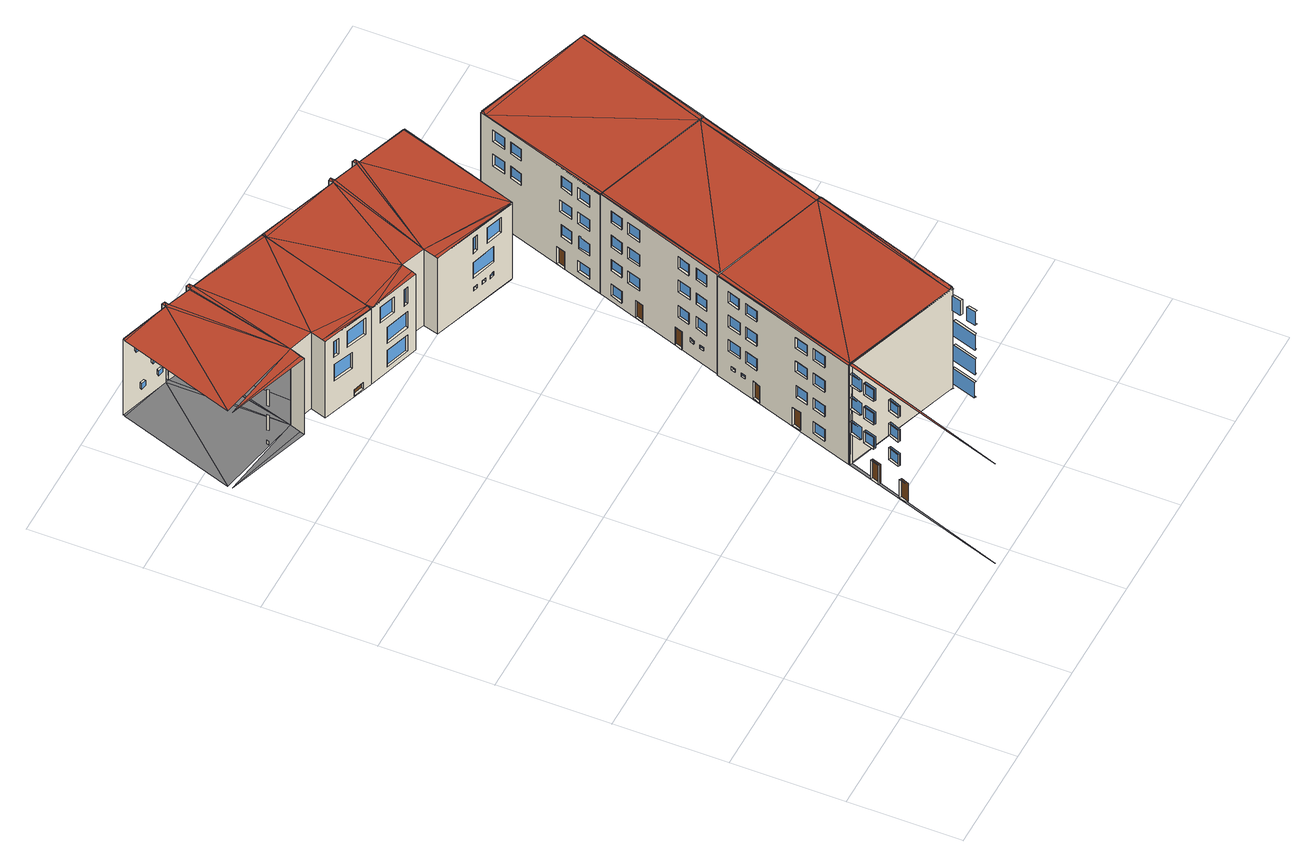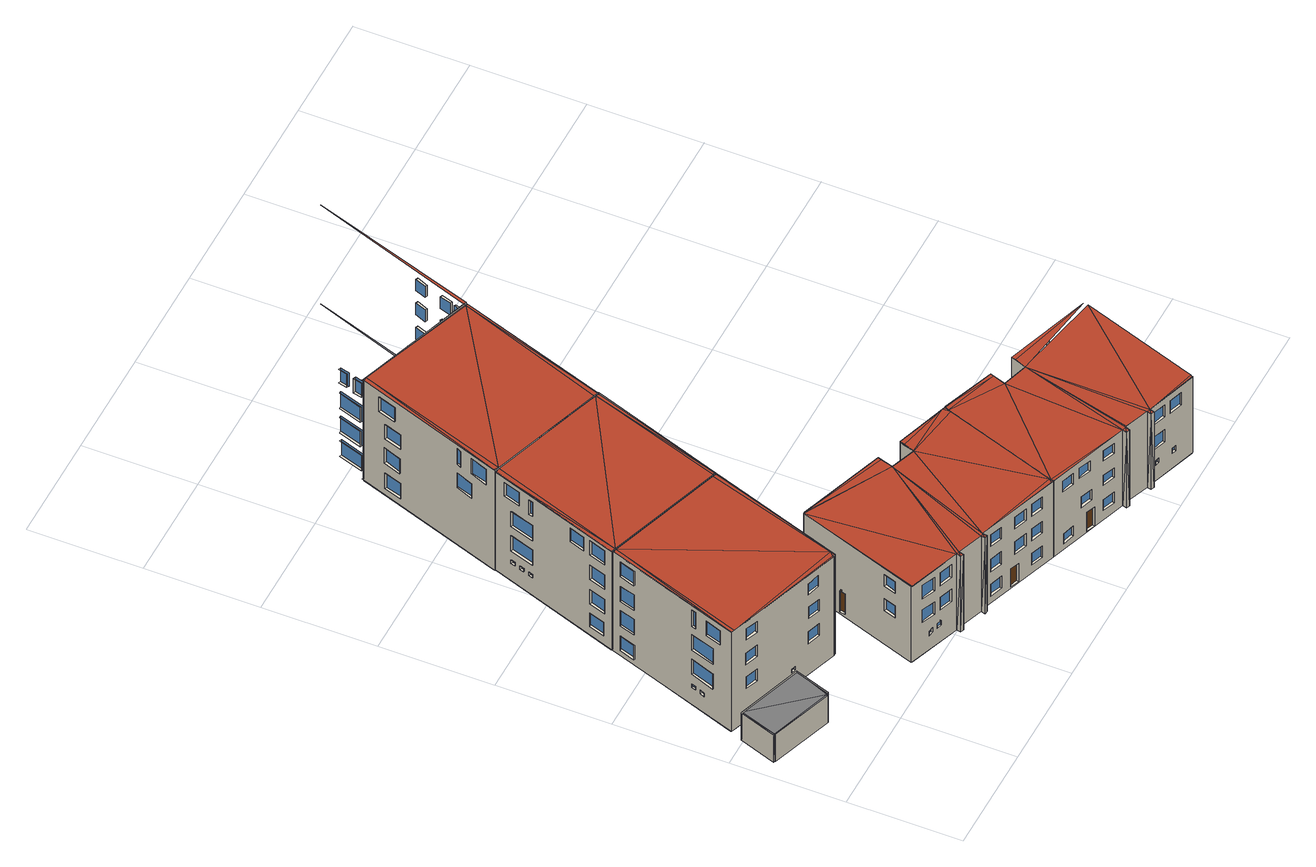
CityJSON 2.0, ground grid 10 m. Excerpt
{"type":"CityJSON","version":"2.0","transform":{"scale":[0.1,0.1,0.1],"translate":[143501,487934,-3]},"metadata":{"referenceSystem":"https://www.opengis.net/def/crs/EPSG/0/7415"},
"CityObjects":{
"building1":{"type":"Building","geometry":[{"type":"MultiSurface","lod":"2.2","boundaries":[[[0,1,2,3]],[[4,5,6,7]],[[8,9,10,11]],[[12,13,14]],[[15,16,17]],[[14,13,18]],[[17,16,19]],[[20,21,22]],[[23,24,25]],[[18,21,20]],[[24,23,19]],[[26,27,28,29]],[[30,31,32,33]],[[32,27,28,31]],[[33,32,27,26]],[[34,35,36,37]],[[38,39,40,41]],[[42,43,44,45]],[[46,47,48]],[[49,50,51]],[[37,36,52,53]],[[54,55,35,34]],[[41,40,56,57]],[[58,59,39,38]],[[45,44,60,61]],[[62,63,43,42]],[[52,55,35,36]],[[56,59,39,40]],[[60,63,43,44]],[[53,52,55,54]],[[57,56,59,58]],[[15,12,18,19]],[[61,60,63,62]],[[64,65,66,67]],[[68,69,70,71]],[[72,73,69,68]],[[71,70,74,75]],[[76,77,78,79]],[[80,81,82,83]],[[84,85,86,87]],[[22,88,20]],[[89,25,24]],[[74,73,69,70]],[[90,91,66,65]],[[75,74,73,72]],[[92,90,65,64]],[[67,66,91,93]],[[94,95,96,97]],[[79,78,98,99]],[[100,101,77,76]],[[83,82,102,103]],[[104,105,81,80]],[[87,86,106,107]],[[108,109,85,84]],[[110,111,96,95]],[[98,101,77,78]],[[112,110,95,94]],[[97,96,111,113]],[[102,105,81,82]],[[106,109,85,86]],[[19,18,114,115]],[[113,111,110,112]],[[99,98,101,100]],[[103,102,105,104]],[[107,106,109,108]],[[116,117,20,24],[118,119,120,121],[112,113,97,94],[122,123,124,125],[92,93,67,64],[126,127,128,129]],[[93,91,90,92]],[[130,131,132,133]],[[134,135,136,137]],[[138,139,140,141]],[[142,143,114,115]],[[133,132,144,145]],[[146,147,131,130]],[[148,149,135,134]],[[150,151,139,138]],[[137,136,152,153]],[[141,140,154,155]],[[125,156,157,124]],[[129,158,159,128]],[[144,147,131,132]],[[152,149,135,136]],[[154,151,139,140]],[[47,51,50]],[[160,161,162,163]],[[145,144,147,146]],[[153,152,149,148]],[[155,154,151,150]],[[164,165,166]],[[47,50,48]],[[167,168,169,170]],[[164,171,165]],[[48,50,172]],[[50,173,172]],[[172,174,164]],[[174,171,164]],[[163,162,175,176]],[[177,178,161,160]],[[179,180,157,156]],[[181,182,159,158]],[[18,20,183]],[[24,19,184]],[[161,162,175,178]],[[122,179,156,125]],[[124,157,180,123]],[[126,181,158,129]],[[128,159,182,127]],[[121,185,186,120]],[[176,175,178,177]],[[187,188,186,185]],[[118,187,185,121]],[[120,186,188,119]],[[189,143,190]],[[142,191,192]],[[114,18,193]],[[19,115,194]],[[119,188,187,118]],[[123,180,179,122]],[[127,182,181,126]],[[195,196,168,167]],[[170,169,197,198]],[[168,169,197,196]],[[18,183,199]],[[19,200,184]],[[192,201,115]],[[114,202,190]],[[203,204,205,206]],[[207,208,143,142],[203,206,209,210],[167,170,198,195],[160,163,176,177],[211,212,213,214]],[[20,24,215]],[[20,215,216]],[[216,217,20]],[[215,24,218]],[[24,184,218]],[[20,217,183]],[[216,215,218]],[[219,220,221,222]],[[223,224,225,226]],[[227,228,229,230]],[[231,232,233,234]],[[218,184,183]],[[18,199,235]],[[236,200,19]],[[216,218,217]],[[198,197,196,195]],[[217,218,183]],[[18,235,193]],[[236,19,194]],[[211,237,238,212]],[[239,240,220,219]],[[222,221,241,242]],[[226,225,243,244]],[[245,246,224,223]],[[230,229,247,248]],[[249,250,228,227]],[[234,233,251,252]],[[253,254,232,231]],[[241,240,220,221]],[[243,246,224,225]],[[247,250,228,229]],[[251,254,232,233]],[[210,255,204,203]],[[206,205,256,209]],[[192,191,201]],[[190,202,189]],[[204,205,256,255]],[[242,241,240,239]],[[214,257,237,211]],[[212,238,258,213]],[[244,243,246,245]],[[248,247,250,249]],[[252,251,254,253]],[[237,238,258,257]],[[184,183,235,236]],[[259,260,261,262]],[[263,264,265,266]],[[267,268,269,270]],[[213,258,257,214]],[[271,164,166]],[[272,165,171]],[[209,256,255,210]],[[262,261,273,274]],[[275,276,260,259]],[[266,265,277,278]],[[279,280,264,263]],[[281,282,268,267]],[[270,269,283,284]],[[285,286,287,288]],[[273,276,260,261]],[[277,280,264,265]],[[283,282,268,269]],[[289,48,172]],[[50,290,173]],[[164,289,172]],[[171,174,291]],[[288,287,292,293]],[[294,295,286,285]],[[274,273,276,275]],[[208,189,202]],[[207,201,191]],[[278,277,280,279]],[[284,283,282,281]],[[292,295,286,287]],[[296,207,297]],[[298,299,208]],[[235,236,300]],[[293,292,295,294]],[[235,300,301]],[[235,301,302]],[[300,236,303]],[[193,235,302]],[[236,194,303]],[[301,300,303]],[[303,194,193]],[[301,303,302]],[[302,303,193]],[[304,305,166,165],[306,307,308,309],[278,279,263,266],[310,311,312,313],[242,239,219,222],[314,315,316,317],[274,275,259,262],[252,253,231,234],[318,319,320,321],[248,249,227,230],[322,323,324,325],[244,245,223,226],[326,327,328,329],[284,281,267,270],[330,331,332,333],[334,335,336,337],[293,294,285,288],[338,339,340,341]],[[342,343,344,345]],[[346,347,348,349]],[[350,351,352,353]],[[354,355,356,357]],[[358,202,114]],[[201,359,115]],[[358,114,193]],[[115,359,194]],[[173,172,360,361]],[[362,363,364,365]],[[366,367,348,347]],[[368,369,343,342]],[[345,344,370,371]],[[372,373,352,351]],[[374,375,376,377]],[[378,379,356,355]],[[380,366,347,346]],[[349,348,367,381]],[[343,344,370,369]],[[382,372,351,350]],[[353,352,373,383]],[[357,356,379,384]],[[385,378,355,354]],[[298,386,299]],[[297,387,296]],[[388,389,208,207],[342,345,371,368],[390,391,392,393],[362,365,394,395],[374,377,396,397]],[[381,367,366,380]],[[383,373,372,382]],[[384,379,378,385]],[[371,370,369,368]],[[340,398,399,341]],[[400,164,271]],[[272,171,401]],[[328,402,403,329]],[[324,404,405,325]],[[308,406,407,309]],[[365,364,408,394]],[[395,409,363,362]],[[339,410,398,340]],[[341,399,411,338]],[[397,412,375,374]],[[377,376,413,396]],[[363,364,408,409]],[[375,376,413,412]],[[411,410,398,399]],[[338,411,410,339]],[[327,414,402,328]],[[329,403,415,326]],[[325,405,416,322]],[[323,417,404,324]],[[309,407,418,306]],[[307,419,406,308]],[[415,414,402,403]],[[416,417,404,405]],[[418,419,406,407]],[[420,389,299]],[[421,297,388]],[[422,423,424,425]],[[390,426,427,391]],[[326,415,414,327]],[[322,416,417,323]],[[306,418,419,307]],[[336,428,429,337]],[[430,431,432,433]],[[386,420,299]],[[297,421,387]],[[391,427,434,392]],[[393,435,426,390]],[[436,437,424,423]],[[426,427,434,435]],[[335,438,428,336]],[[337,429,439,334]],[[440,441,442,443]],[[425,424,437,444]],[[445,436,423,422]],[[207,208,446,447]],[[439,438,428,429]],[[394,408,409,395]],[[392,434,435,393]],[[396,413,412,397]],[[334,439,438,335]],[[316,448,449,317]],[[320,450,451,321]],[[312,452,453,313]],[[194,193,446,447],[454,455,456,457],[382,383,353,350],[385,384,357,354],[380,381,349,346],[458,459,443,440],[460,461,462,463],[464,465,433,430],[445,444,425,422]],[[466,467,432,431]],[[444,437,436,445]],[[464,466,431,430]],[[433,432,467,465]],[[468,469,442,441]],[[332,470,471,333]],[[443,442,469,459]],[[458,468,441,440]],[[317,449,472,314]],[[315,473,448,316]],[[319,474,450,320]],[[321,451,475,318]],[[313,453,476,310]],[[311,477,452,312]],[[331,478,470,332]],[[333,471,479,330]],[[472,473,448,449]],[[475,474,450,451]],[[480,386,298]],[[387,481,296]],[[476,477,452,453]],[[479,478,470,471]],[[330,479,478,331]],[[465,467,466,464]],[[314,472,473,315]],[[318,475,474,319]],[[310,476,477,311]],[[459,469,468,458]],[[482,358,193]],[[194,359,483]],[[388,389,386,387]],[[484,485,486,487]],[[488,484,487,489]],[[490,486,485,491]],[[463,492,493,462]],[[457,494,495,456]],[[400,271,305]],[[304,272,401]],[[489,487,486,490]],[[496,497,498]],[[304,499,500]],[[501,502,503,504]],[[505,506,507,508]],[[509,510,511,512]],[[513,503,502,514]],[[515,501,504,516]],[[517,507,506,518]],[[519,505,508,520]],[[521,511,510,522]],[[523,509,512,524]],[[525,526,493,492]],[[527,528,495,494]],[[460,525,492,463]],[[462,493,526,461]],[[454,527,494,457]],[[456,495,528,455]],[[400,529,164]],[[530,401,171]],[[531,532,533,534]],[[533,532,535,536]],[[164,529,289]],[[530,171,291]],[[537,538,539,540]],[[541,542,543,544]],[[545,546,547,548]],[[534,533,536,549]],[[550,535,532,531]],[[461,526,525,460]],[[551,552,553,554]],[[516,504,503,513]],[[520,508,507,517]],[[455,528,527,454]],[[524,512,511,521]],[[549,536,535,550]],[[554,553,555,556]],[[557,558,552,551]],[[540,539,559,560]],[[561,562,538,537]],[[544,543,563,564]],[[565,566,542,541]],[[548,547,567,568]],[[569,570,546,545]],[[360,571,289]],[[572,573,290]],[[387,386,574,575]],[[555,558,552,553]],[[289,576,360]],[[291,361,577]],[[559,562,538,539]],[[563,566,542,543]],[[567,570,546,547]],[[556,555,558,557]],[[560,559,562,561]],[[564,563,566,565]],[[568,567,570,569]],[[578,579,580,581]],[[581,580,582,583]],[[584,585,579,578]],[[586,587,574,575]],[[582,585,579,580]],[[583,582,585,584]],[[446,358,482]],[[359,447,483]],[[588,589,590,591]],[[446,592,480]],[[593,447,481]],[[594,595,596,597]],[[598,599,600,601]],[[602,603,604,605]],[[591,590,606,607]],[[608,609,589,588]],[[597,596,610,611]],[[612,613,595,594]],[[601,600,614,615]],[[616,617,599,598]],[[606,609,589,590]],[[610,613,595,596]],[[614,617,599,600]],[[618,619,620,621]],[[622,623,624,625]],[[626,627,628,629]],[[630,631,619,618]],[[621,620,632,633]],[[634,635,636,637]],[[604,603,638,639]],[[607,606,609,608]],[[611,610,613,612]],[[615,614,617,616]],[[499,640,500]],[[496,498,641]],[[632,631,619,620]],[[605,604,639,642]],[[643,638,603,602]],[[633,632,631,630]],[[644,645,646,647]],[[648,649,650,651]],[[652,653,654,655]],[[624,623,656,657]],[[628,627,658,659]],[[636,635,660,661]],[[625,624,657,662]],[[663,656,623,622]],[[629,628,659,664]],[[665,658,627,626]],[[637,636,661,666]],[[667,660,635,634]],[[642,639,638,643]],[[668,669,646,645]],[[670,671,650,649]],[[672,673,654,653]],[[647,646,669,674]],[[675,668,645,644]],[[651,650,671,676]],[[677,670,649,648]],[[655,654,673,678]],[[679,672,653,652]],[[480,680,386]],[[681,481,387]],[[662,657,656,663]],[[664,659,658,665]],[[666,661,660,667]],[[680,574,386]],[[575,681,387]],[[682,683,587]],[[684,685,586]],[[686,687,497,688],[689,690,691,692],[611,612,594,597],[564,565,541,544],[693,694,695,696],[697,698,699,700],[615,616,598,601],[701,702,703,704],[705,706,707,708],[607,608,588,591],[568,569,545,548],[709,710,711,712],[713,714,715,716],[560,561,537,540],[583,584,578,581],[556,557,551,554],[633,630,618,621],[717,718,719,720]],[[674,669,668,675]],[[676,671,670,677]],[[678,673,672,679]],[[574,683,682]],[[684,575,685]],[[576,289,721]],[[722,291,577]],[[592,680,480]],[[681,593,481]],[[723,724,725,726]],[[727,728,729,730]],[[731,732,733,734]],[[735,736,737,738]],[[739,740,741,742]],[[743,744,587,586],[735,738,745,746],[747,748,749,750],[739,742,751,752],[753,754,755,756],[757,758,759,760],[731,734,761,762]],[[688,305,763,764]],[[304,497,765,766]],[[762,767,732,731]],[[734,733,768,761]],[[769,770,725,724]],[[771,772,729,728]],[[742,741,773,751]],[[752,774,740,739]],[[719,775,776,720]],[[732,733,768,767]],[[777,769,724,723]],[[726,725,770,778]],[[730,729,772,779]],[[780,771,728,727]],[[740,741,773,774]],[[781,782,783,784]],[[751,773,774,752]],[[761,768,767,762]],[[715,785,786,716]],[[691,787,788,692]],[[703,789,790,704]],[[718,791,775,719]],[[720,776,792,717]],[[496,641,793]],[[640,499,794]],[[447,446,680,681],[679,678,655,652],[677,676,651,648],[777,778,726,723],[780,779,730,727],[795,796,797,798],[799,800,801,802],[675,674,647,644],[803,804,805,806],[807,808,784,781]],[[792,791,775,776]],[[809,810,783,782]],[[717,792,791,718]],[[807,809,782,781]],[[784,783,810,808]],[[778,770,769,777]],[[779,772,771,780]],[[716,786,811,713]],[[714,812,785,715]],[[692,788,813,689]],[[690,814,787,691]],[[704,790,815,701]],[[702,816,789,703]],[[361,360,763,764],[637,634,667,666],[817,818,819,820],[629,626,665,664],[605,602,643,642],[821,822,823,824],[625,622,663,662],[825,826,827,828]],[[753,829,830,754]],[[811,812,785,786]],[[813,814,787,788]],[[815,816,789,790]],[[738,737,831,745]],[[746,832,736,735]],[[756,833,829,753]],[[754,830,834,755]],[[736,737,831,832]],[[829,830,834,833]],[[808,810,809,807]],[[713,811,812,714]],[[689,813,814,690]],[[701,815,816,702]],[[755,834,833,756]],[[747,835,836,748]],[[574,744,683]],[[743,575,684]],[[707,837,838,708]],[[699,839,840,700]],[[711,841,842,712]],[[695,843,844,696]],[[757,845,846,758]],[[847,574,680]],[[575,848,681]],[[758,846,849,759]],[[760,850,845,757]],[[845,846,849,850]],[[708,838,851,705]],[[706,852,837,707]],[[700,840,853,697]],[[698,854,839,699]],[[712,842,855,709]],[[710,856,841,711]],[[696,844,857,693]],[[694,858,843,695]],[[750,859,835,747]],[[748,836,860,749]],[[851,852,837,838]],[[759,849,850,760]],[[806,861,862,805]],[[853,854,839,840]],[[855,856,841,842]],[[289,529,721]],[[530,291,722]],[[857,858,843,844]],[[745,831,832,746]],[[798,863,864,797]],[[802,865,866,801]],[[835,836,860,859]],[[705,851,852,706]],[[697,853,854,698]],[[709,855,856,710]],[[693,857,858,694]],[[867,868,862,861]],[[869,870,864,863]],[[871,872,866,865]],[[822,873,874,821]],[[826,875,876,825]],[[574,877,744]],[[743,878,575]],[[805,862,868,804]],[[803,867,861,806]],[[795,869,863,798]],[[797,864,870,796]],[[799,871,865,802]],[[801,866,872,800]],[[876,875,879,880]],[[575,881,848]],[[847,882,574]],[[825,876,880,828]],[[827,879,875,826]],[[749,860,859,750]],[[828,880,879,827]],[[874,873,883,884]],[[641,687,793]],[[640,794,686]],[[885,886,887]],[[888,889,687]],[[821,874,884,824]],[[823,883,873,822]],[[804,868,867,803]],[[796,870,869,795]],[[800,872,871,799]],[[574,882,877]],[[878,881,575]],[[818,890,891,817]],[[824,884,883,823]],[[892,683,744]],[[893,496,793]],[[794,499,894]],[[895,896,897,898]],[[899,900,901,902]],[[903,904,905,906]],[[907,908,909,910]],[[891,890,911,912]],[[680,681,913]],[[817,891,912,820]],[[819,911,890,818]],[[680,913,914]],[[898,897,915,916]],[[917,918,896,895]],[[902,901,919,920]],[[921,922,900,899]],[[923,924,904,903]],[[906,905,925,926]],[[927,928,908,907]],[[910,909,929,930]],[[931,680,914]],[[932,913,681]],[[931,847,680]],[[848,932,681]],[[915,918,896,897]],[[914,913,931]],[[919,922,900,901]],[[925,924,904,905]],[[929,928,908,909]],[[932,848,847]],[[893,933,496]],[[934,894,499]],[[913,932,931]],[[931,932,847]],[[916,915,918,917]],[[920,919,922,921]],[[926,925,924,923]],[[930,929,928,927]],[[820,912,911,819]],[[935,936,937,938]],[[939,940,941,942]],[[943,944,945,946]],[[721,529,763]],[[530,722,764]],[[765,933,947]],[[948,934,766]],[[848,847,882,881]],[[938,937,949,950]],[[951,952,936,935]],[[942,941,953,954]],[[955,956,940,939]],[[957,958,944,943]],[[946,945,959,960]],[[949,952,936,937]],[[953,956,940,941]],[[961,962,963,964]],[[959,958,944,945]],[[888,965,889]],[[887,886,966]],[[964,963,967,968]],[[969,970,962,961]],[[950,949,952,951]],[[954,953,956,955]],[[960,959,958,957]],[[967,970,962,963]],[[971,972,973,974]],[[968,967,970,969]],[[975,976,977,978]],[[977,976,979,980]],[[973,972,981,982]],[[983,984,985,986]],[[987,988,989,990]],[[991,992,993,994]],[[978,977,980,995]],[[996,979,976,975]],[[997,981,972,971]],[[974,973,982,998]],[[985,984,999,1000]],[[1001,999,984,983]],[[986,985,1000,1002]],[[882,881,1003]],[[995,980,979,996]],[[882,1003,1004]],[[1002,1000,999,1001]],[[1005,1003,881]],[[1006,882,1004]],[[1006,877,882]],[[878,1005,881]],[[1004,1003,1006]],[[1005,878,877]],[[998,982,981,997]],[[1003,1005,1006]],[[1006,1005,877]],[[1007,1008,1009,1010]],[[1009,1008,1011,1012]],[[989,988,1013,1014]],[[993,992,1015,1016]],[[1017,1018,687,686],[954,955,939,942],[1019,1020,1021,1022],[916,917,895,898],[1023,1024,1025,1026],[930,927,907,910],[960,957,943,946],[950,951,935,938],[926,923,903,906],[1027,1028,1029,1030],[920,921,899,902],[1031,1032,1033,1034],[968,969,961,964]],[[1010,1009,1012,1035]],[[1036,1011,1008,1007]],[[1037,1013,988,987]],[[990,989,1014,1038]],[[994,993,1016,1039]],[[1040,1015,992,991]],[[1041,1042,1043,1044]],[[1045,1046,1047,1048]],[[1049,744,877]],[[743,1050,878]],[[1035,1012,1011,1036]],[[743,744,1051,1052],[1053,1054,1055,1056],[1057,1058,1059,1060],[978,975,996,995]],[[1061,1062,1063,1064]],[[1065,1066,1067,1068]],[[1063,1062,1069,1070]],[[1067,1066,1071,1072]],[[1073,1074,1043,1042]],[[1075,1076,1047,1046]],[[1064,1063,1070,1077]],[[1078,1069,1062,1061]],[[1079,1073,1042,1041]],[[1044,1043,1074,1080]],[[1068,1067,1072,1081]],[[1082,1071,1066,1065]],[[1083,1075,1046,1045]],[[1048,1047,1076,1084]],[[893,947,933]],[[894,934,948]],[[1077,1070,1069,1078]],[[1038,1014,1013,1037]],[[1039,1016,1015,1040]],[[1081,1072,1071,1082]],[[1085,1086,1087,1088]],[[885,687,1089,1090]],[[686,687,1089,1091]],[[1092,1093,1087,1086]],[[1080,1074,1073,1079]],[[1084,1076,1075,1083]],[[1094,1092,1086,1085]],[[1088,1087,1093,1095]],[[1025,1096,1097,1026]],[[1033,1098,1099,1034]],[[1095,1093,1092,1094]],[[1051,744,1049]],[[1052,1050,743]],[[1100,1101,1102,1103]],[[1104,1105,1106,1107]],[[1026,1097,1108,1023]],[[1024,1109,1096,1025]],[[1034,1099,1110,1031]],[[1032,1111,1098,1033]],[[1108,1109,1096,1097]],[[1110,1111,1098,1099]],[[878,877,1051,1052],[1094,1095,1088,1085],[1112,1113,1114,1115],[1116,1117,1103,1100],[1118,1119,1107,1104],[1083,1084,1048,1045],[1079,1080,1044,1041]],[[1115,1120,1121,1114]],[[886,894,966]],[[889,965,893]],[[1122,1123,1121,1120]],[[1114,1121,1123,1113]],[[1112,1122,1120,1115]],[[1023,1108,1109,1024]],[[1031,1110,1111,1032]],[[1058,1124,1125,1057]],[[1054,1126,1127,1053]],[[1128,1129,1102,1101]],[[1130,1131,1106,1105]],[[1113,1123,1122,1112]],[[766,765,1089,1090],[974,971,997,998],[1132,1133,1134,1135],[1136,1137,1138,1139],[1140,1141,1142,1143],[1144,1145,1146,1147],[1148,1149,1150,1151],[990,987,1037,1038],[994,991,1040,1039],[1010,1007,1036,1035],[1064,1061,1078,1077],[986,983,1001,1002],[1068,1065,1082,1081]],[[1116,1128,1101,1100]],[[1103,1102,1129,1117]],[[1118,1130,1105,1104]],[[1107,1106,1131,1119]],[[1125,1124,1152,1153]],[[1127,1126,1154,1155]],[[1057,1125,1153,1060]],[[1059,1152,1124,1058]],[[1029,1156,1157,1030]],[[1055,1154,1126,1054]],[[1053,1127,1155,1056]],[[1021,1158,1159,1022]],[[1117,1129,1128,1116]],[[1119,1131,1130,1118]],[[1060,1153,1152,1059]],[[1028,1160,1156,1029]],[[1030,1157,1161,1027]],[[1056,1155,1154,1055]],[[1022,1159,1162,1019]],[[1020,1163,1158,1021]],[[1161,1160,1156,1157]],[[1162,1163,1158,1159]],[[1149,1164,1165,1148]],[[1027,1161,1160,1028]],[[1019,1162,1163,1020]],[[1166,894,948]],[[1167,947,893]],[[1165,1164,1168,1169]],[[1150,1168,1164,1149]],[[1148,1165,1169,1151]],[[1018,1170,965]],[[1017,966,1171]],[[1018,1017,1170]],[[1017,1171,1170]],[[1170,1171,1172]],[[1171,1173,1172]],[[1151,1169,1168,1150]],[[1145,1174,1175,1144]],[[1137,1176,1177,1136]],[[1133,1178,1179,1132]],[[1141,1180,1181,1140]],[[1175,1174,1182,1183]],[[1177,1176,1184,1185]],[[1179,1178,1186,1187]],[[1181,1180,1188,1189]],[[1146,1182,1174,1145]],[[1144,1175,1183,1147]],[[1138,1184,1176,1137]],[[1136,1177,1185,1139]],[[1134,1186,1178,1133]],[[1132,1179,1187,1135]],[[1142,1188,1180,1141]],[[1140,1181,1189,1143]],[[1147,1183,1182,1146]],[[1139,1185,1184,1138]],[[1135,1187,1186,1134]],[[1143,1189,1188,1142]],[[1190,1191,1192,1193]],[[1194,1195,1196,1197]],[[1198,1199,1200,1201]],[[1089,1167,893]],[[1166,1090,894]],[[1202,1203,1192,1191]],[[1204,1205,1196,1195]],[[1206,1207,1200,1199]],[[893,1208,1089]],[[894,1090,1209]],[[1193,1192,1203,1210]],[[1211,1202,1191,1190]],[[1212,1204,1195,1194]],[[1197,1196,1205,1213]],[[1201,1200,1207,1214]],[[1215,1206,1199,1198]],[[1216,1217,1218,1219]],[[1220,1221,1222,1223]],[[1224,1225,1226,1227]],[[1228,1229,1230,1231]],[[1210,1203,1202,1211]],[[1213,1205,1204,1212]],[[1214,1207,1206,1215]],[[1218,1217,1232,1233]],[[1222,1221,1234,1235]],[[1226,1225,1236,1237]],[[1230,1229,1238,1239]],[[1240,1232,1217,1216]],[[1219,1218,1233,1241]],[[1223,1222,1235,1242]],[[1243,1234,1221,1220]],[[1227,1226,1237,1244]],[[1245,1236,1225,1224]],[[1246,1238,1229,1228]],[[1231,1230,1239,1247]],[[1170,1248,965]],[[1171,966,1249]],[[1172,1248,1170]],[[1173,1171,1249]],[[1241,1233,1232,1240]],[[1242,1235,1234,1243]],[[1244,1237,1236,1245]],[[1247,1239,1238,1246]],[[893,965,1248]],[[966,894,1249]],[[1250,1251,1252,1253]],[[1254,1255,1252,1251]],[[1256,1254,1251,1250]],[[1253,1252,1255,1257]],[[1257,1255,1254,1256]],[[1208,893,1258]],[[1259,894,1209]],[[1173,1172,1260,1261],[1262,1263,1264,1265],[1266,1267,1268,1269],[1212,1213,1197,1194],[1215,1214,1201,1198],[1211,1210,1193,1190],[1270,1271,1272,1273],[1256,1257,1253,1250]],[[1091,1089,1260,1261],[1219,1216,1240,1241],[1274,1275,1276,1277],[1227,1224,1245,1244],[1223,1220,1243,1242],[1231,1228,1246,1247],[1278,1279,1280,1281],[1282,1283,1284,1285],[1286,1287,1288,1289],[1290,1291,1292,1293],[1294,1295,1296,1297]],[[1298,1299,1300,1301]],[[1300,1302,1299]],[[1301,1298,1303]],[[1249,894,1259]],[[1248,1258,893]],[[1291,1304,1305,1290]],[[1295,1306,1307,1294]],[[1279,1308,1309,1278]],[[1305,1304,1310,1311]],[[1283,1312,1313,1282]],[[1307,1306,1314,1315]],[[1290,1305,1311,1293]],[[1292,1310,1304,1291]],[[1294,1307,1315,1297]],[[1296,1314,1306,1295]],[[1269,1316,1317,1268]],[[1265,1318,1319,1264]],[[1273,1320,1321,1272]],[[1293,1311,1310,1292]],[[1300,1301,1302]],[[1297,1315,1314,1296]],[[1301,1303,1302]],[[1302,1303,1322]],[[1302,1322,1323]],[[1287,1324,1325,1286]],[[1299,1302,1326]],[[1303,1298,1327]],[[1309,1308,1328,1329]],[[1325,1324,1330,1331]],[[1313,1312,1332,1333]],[[1334,1335,1317,1316]],[[1336,1337,1319,1318]],[[1338,1339,1321,1320]],[[1278,1309,1329,1281]],[[1280,1328,1308,1279]],[[1286,1325,1331,1289]],[[1288,1330,1324,1287]],[[1282,1313,1333,1285]],[[1284,1332,1312,1283]],[[1266,1334,1316,1269]],[[1268,1317,1335,1267]],[[1262,1336,1318,1265]],[[1264,1319,1337,1263]],[[1270,1338,1320,1273]],[[1272,1321,1339,1271]],[[1298,1299,1340,1341]],[[1289,1331,1330,1288]],[[1275,1342,1343,1274]],[[1267,1335,1334,1266]],[[1263,1337,1336,1262]],[[1271,1339,1338,1270]],[[1343,1342,1344,1345]],[[1281,1329,1328,1280]],[[1274,1343,1345,1277]],[[1276,1344,1342,1275]],[[1285,1333,1332,1284]],[[1277,1345,1344,1276]],[[1323,1346,1302]],[[1347,1322,1303]],[[1261,1249,1259]],[[1258,1248,1260]],[[1322,1323,1348,1349]],[[1302,1346,1326]],[[1347,1303,1327]],[[1348,1346,1323]],[[1322,1347,1349]],[[1326,1346,1340]],[[1347,1327,1341]],[[1341,1340,1350,1351]],[[1346,1350,1340]],[[1347,1341,1351]],[[1349,1347,1346]],[[1348,1349,1346]],[[1346,1347,1350]],[[1347,1351,1350]]],"semantics":{"surfaces":[{"type":"WallSurface","on_footprint_edge":true},{"type":"GroundSurface"},{"type":"RoofSurface"},{"type":"Door"},{"type":"Window"}],"values":[0,0,0,1,2,1,2,1,2,1,2,0,0,3,0,0,0,0,1,2,0,0,0,0,0,0,4,4,4,0,0,0,0,0,0,0,0,0,0,0,1,2,3,4,0,0,0,0,0,0,0,0,0,0,4,4,0,0,4,4,0,0,0,0,0,0,0,0,0,0,0,0,0,0,0,0,0,0,0,4,4,4,0,0,0,0,0,0,0,0,0,0,0,0,0,0,0,4,4,1,2,4,0,0,0,0,0,0,4,0,0,1,2,1,2,0,0,0,0,0,4,1,2,2,1,0,0,0,0,1,2,2,1,0,0,0,0,0,0,1,2,0,0,0,1,2,0,0,0,0,0,0,0,0,0,4,4,4,4,0,0,2,1,4,0,0,0,0,0,0,3,0,0,0,0,0,1,2,0,0,0,0,0,0,0,0,4,4,4,1,2,1,2,0,0,0,1,2,0,0,3,2,1,0,0,0,1,2,1,2,0,0,0,0,0,0,0,0,0,1,2,1,2,0,0,4,0,0,4,0,4,0,0,4,0,0,0,0,1,2,0,0,0,0,0,0,1,2,0,0,0,0,0,0,0,0,0,4,4,3,0,0,0,0,0,0,0,4,4,4,1,2,0,0,0,0,0,0,0,1,2,0,0,3,4,0,0,0,0,0,0,4,0,0,0,0,0,0,0,0,4,0,0,0,4,0,0,0,0,0,0,0,0,0,0,0,4,4,1,2,4,4,0,0,0,0,0,0,1,2,0,4,0,0,0,0,1,2,0,1,2,4,4,4,0,0,0,0,0,0,4,4,0,0,0,0,1,2,0,4,1,2,0,0,0,0,0,0,0,0,0,0,0,0,0,0,0,0,0,0,0,0,1,2,0,4,1,2,4,4,4,0,0,0,0,0,0,0,0,4,0,1,2,0,1,2,0,0,0,0,0,0,0,0,0,4,4,4,0,0,0,0,0,0,4,0,0,0,2,1,3,0,0,0,0,0,0,4,4,4,0,0,0,0,0,0,0,4,4,4,0,0,0,0,0,0,1,2,0,0,0,1,2,1,2,0,0,0,0,1,2,1,2,1,2,0,0,0,0,0,0,0,0,0,0,4,4,0,0,0,4,0,0,0,0,4,0,0,0,0,0,0,0,0,1,2,0,3,3,0,0,0,0,0,0,0,0,0,0,0,0,0,4,4,4,0,0,0,0,4,4,0,0,0,0,0,0,1,2,0,0,0,0,0,1,2,0,0,4,0,0,0,0,0,0,0,0,0,0,4,0,0,4,4,1,2,4,0,0,0,4,0,0,0,0,4,4,4,0,0,1,2,0,0,0,0,0,0,4,2,1,0,0,0,0,4,1,2,2,1,0,0,0,0,0,1,2,0,0,1,1,2,0,0,0,0,4,0,0,0,0,0,0,0,0,0,0,0,0,1,2,1,2,4,0,4,4,4,0,1,2,0,0,0,0,0,0,0,0,0,0,1,2,1,2,0,0,0,0,0,0,0,4,4,0,4,1,2,0,0,0,0,0,3,0,0,0,3,4,0,0,0,0,0,0,0,4,0,0,0,0,0,0,2,1,1,2,0,0,0,0,0,0,4,4,4,0,0,0,0,0,0,0,0,0,1,2,0,0,0,0,4,4,4,4,0,0,0,0,0,0,0,0,1,2,0,0,0,0,0,0,0,4,0,0,0,0,0,0,0,1,2,0,0,0,0,0,0,4,4,0,0,2,1,4,0,0,0,0,0,0,4,4,0,0,0,0,0,0,4,4,0,0,0,0,0,0,0,0,0,0,0,0,0,0,4,4,0,0,0,2,1,4,0,0,1,2,0,0,0,0,0,0,0,0,0,4,4,4,4,0,0,0,0,0,0,0,0,0,0,0,0,0,0,0,1,2,4,4,4,1,2,0,0,0,0,0,0,0,0,0,0,0,0,0,4,4,4,4,0,0,0,0,0,0,0,0,1,2,1,2,0,0,0,0,1,2,0,4,0,0,0,1,2,0,0,0,1,1,2,1,0,0,0,4,0,4,0,0,0,0,0,0,0,0,0,0,0,0,0,0,1,1,4,4,4,4,4,4,0,0,0,0,0,0,0,0,0,0,0,0,0,0,0,0,0,0,4,0,0,0,0,0,1,1,2,1,0,1,1,1,1,1,1,0,1,1,0,0,0,0]}}]}
},
"vertices":[
[46,561,22],[47,563,22],[47,563,26],[46,561,26],[47,561,37],[47,563,37],[47,563,54],[47,561,54],[47,561,64],[47,563,64],[47,563,82],[47,561,82],[84,548,4],[8,574,4],[85,552,4],[84,548,88],[85,552,88],[8,574,88],[89,562,4],[89,562,88],[90,669,4],[8,578,4],[43,682,4],[8,578,88],[90,669,88],[43,682,88],[215,101,5],[217,100,5],[214,93,5],[213,94,5],[213,94,25],[214,93,25],[217,100,25],[215,101,25],[215,102,93],[217,101,93],[217,101,105],[215,102,105],[215,102,39],[217,101,39],[217,101,52],[215,102,52],[215,102,66],[217,101,66],[217,101,79],[215,102,79],[183,4,4],[232,151,4],[234,150,4],[183,4,114],[234,150,115],[232,151,115],[221,111,105],[219,112,105],[219,112,93],[221,111,93],[221,111,52],[219,112,52],[219,112,39],[221,111,39],[221,111,79],[219,112,79],[219,112,66],[221,111,66],[56,680,80],[55,678,80],[55,678,66],[56,680,66],[222,122,4],[224,121,4],[224,121,25],[222,122,25],[225,130,4],[227,129,4],[227,129,25],[225,130,25],[224,127,39],[226,126,39],[226,126,52],[224,127,52],[224,127,66],[226,126,66],[226,126,79],[224,127,79],[224,127,92],[226,126,92],[226,126,105],[224,127,105],[45,684,4],[45,684,88],[67,674,80],[67,674,66],[68,676,80],[68,676,66],[62,678,26],[61,676,26],[61,676,20],[62,678,20],[229,136,52],[227,137,52],[227,137,39],[229,136,39],[229,136,79],[227,137,79],[227,137,66],[229,136,66],[229,136,105],[227,137,105],[227,137,92],[229,136,92],[66,675,26],[66,675,20],[66,677,26],[66,677,20],[112,555,4],[112,555,88],[44,684,88],[44,684,4],[84,671,26],[84,671,21],[80,672,21],[80,672,26],[86,670,80],[86,670,67],[74,674,67],[74,674,80],[86,670,53],[86,670,39],[74,674,39],[74,674,53],[229,141,92],[230,140,92],[230,140,105],[229,141,105],[229,141,66],[230,140,66],[230,140,79],[229,141,79],[229,141,39],[230,140,39],[230,140,52],[229,141,52],[107,541,88],[107,541,4],[234,150,105],[232,151,105],[232,151,92],[234,150,92],[232,151,66],[234,150,66],[232,151,39],[234,150,39],[234,150,79],[232,151,79],[234,150,52],[232,151,52],[73,672,80],[73,672,67],[73,672,53],[73,672,39],[116,538,81],[117,540,81],[117,540,64],[116,538,64],[234,152,4],[232,152,114],[232,152,4],[117,538,55],[117,540,55],[117,540,37],[117,538,37],[234,152,114],[234,151,4],[234,151,115],[234,151,114],[121,538,64],[121,536,64],[121,536,81],[121,538,81],[85,669,80],[85,669,67],[85,669,53],[85,669,39],[93,668,4],[93,668,88],[79,670,26],[79,670,21],[84,669,26],[84,669,21],[154,524,4],[108,544,4],[154,524,88],[108,544,88],[119,659,4],[119,659,88],[135,531,55],[136,533,55],[136,533,37],[135,531,37],[114,660,4],[114,660,88],[156,528,88],[156,528,4],[130,533,82],[131,535,82],[131,535,64],[130,533,64],[155,524,88],[155,524,4],[149,526,64],[149,526,82],[137,530,12],[137,530,5],[147,527,5],[147,527,12],[91,673,88],[91,673,4],[94,672,4],[94,672,88],[240,176,39],[242,176,39],[242,176,51],[240,176,51],[240,176,66],[242,176,66],[242,176,79],[240,176,79],[240,176,12],[242,176,12],[242,176,25],[240,176,25],[240,176,93],[242,176,93],[242,176,106],[240,176,106],[115,660,4],[115,660,88],[138,532,12],[138,532,5],[244,188,39],[246,187,39],[246,187,51],[244,188,51],[246,187,79],[244,188,79],[244,188,66],[246,187,66],[246,187,25],[244,188,25],[244,188,12],[246,187,12],[246,187,106],[244,188,106],[244,188,93],[246,187,93],[149,528,82],[149,528,64],[148,529,12],[148,529,5],[246,194,39],[248,193,39],[248,193,52],[246,194,52],[246,194,93],[248,193,93],[248,193,105],[246,194,105],[246,194,67],[248,194,67],[248,194,79],[246,194,79],[277,284,4],[277,284,114],[252,205,52],[250,205,52],[250,205,39],[252,205,39],[252,205,105],[250,206,105],[250,206,93],[252,205,93],[250,206,67],[252,205,67],[252,205,79],[250,206,79],[249,201,5],[250,200,5],[250,200,25],[249,201,25],[338,115,4],[338,115,114],[338,115,115],[253,208,25],[251,209,25],[251,209,5],[253,208,5],[157,530,88],[157,523,88],[157,530,4],[157,523,4],[117,664,88],[117,664,4],[120,663,4],[120,663,88],[277,285,114],[277,285,4],[267,256,52],[267,256,39],[263,245,39],[263,245,52],[273,274,105],[273,274,93],[269,263,93],[269,263,105],[273,274,52],[273,274,39],[269,262,39],[269,262,52],[273,274,79],[273,274,66],[269,262,66],[269,262,79],[267,256,79],[267,256,66],[263,245,66],[263,245,79],[267,256,105],[267,256,93],[263,245,93],[263,245,105],[272,271,24],[272,271,20],[271,267,20],[271,267,24],[269,261,24],[269,261,20],[268,257,20],[268,257,24],[265,249,24],[265,249,5],[262,242,5],[262,242,24],[165,521,81],[165,523,81],[165,523,64],[165,521,64],[128,656,26],[127,654,26],[127,654,14],[128,656,14],[128,656,80],[127,654,80],[127,654,69],[128,656,69],[128,656,53],[127,654,53],[127,654,42],[128,656,42],[191,631,4],[191,631,88],[341,114,4],[341,114,115],[172,518,28],[173,520,28],[173,520,10],[172,518,10],[138,650,26],[138,650,14],[180,516,81],[180,518,81],[180,518,64],[180,516,64],[138,650,80],[138,650,69],[172,518,54],[173,520,54],[173,520,36],[172,518,36],[138,650,53],[138,650,42],[139,652,26],[139,652,14],[139,652,80],[139,652,69],[139,652,42],[139,652,53],[208,522,4],[208,522,88],[203,508,88],[203,508,4],[190,512,81],[190,512,63],[194,511,63],[194,511,81],[194,511,10],[194,511,28],[194,511,36],[194,511,54],[264,241,5],[264,241,24],[281,284,4],[281,284,114],[265,244,93],[265,244,105],[265,244,66],[265,244,79],[265,244,39],[265,244,52],[194,513,10],[194,513,28],[267,248,5],[267,248,24],[195,513,54],[195,513,36],[269,256,93],[269,256,105],[269,256,79],[269,256,66],[269,256,52],[269,256,39],[205,512,4],[205,512,88],[149,649,26],[149,647,26],[149,647,5],[149,649,5],[191,514,81],[191,514,63],[269,256,20],[269,256,24],[152,648,48],[151,646,48],[151,646,36],[152,648,36],[195,513,63],[195,513,81],[157,644,26],[157,644,5],[271,261,20],[271,261,24],[153,647,80],[153,645,80],[153,645,69],[153,647,69],[157,646,5],[157,646,26],[192,634,4],[192,634,88],[271,262,39],[271,262,52],[271,262,66],[271,262,79],[271,262,93],[271,262,105],[182,637,80],[182,637,68],[171,641,68],[171,641,80],[164,643,80],[164,643,69],[182,638,22],[182,638,11],[171,641,11],[171,641,22],[163,644,48],[163,644,36],[162,642,48],[162,642,36],[164,642,80],[164,642,69],[273,266,20],[273,266,24],[275,273,52],[275,273,39],[275,273,66],[275,273,79],[275,273,105],[275,273,93],[274,270,20],[274,270,24],[191,630,4],[191,630,88],[191,634,4],[191,634,88],[331,90,108],[331,90,93],[333,98,93],[333,98,108],[333,89,108],[335,97,108],[335,97,93],[333,89,93],[170,639,22],[170,639,11],[170,639,80],[170,639,68],[280,284,5],[277,285,5],[278,286,5],[280,284,114],[278,286,114],[331,90,82],[331,90,65],[338,112,65],[338,112,82],[331,90,55],[331,90,38],[338,112,38],[338,112,55],[331,91,29],[331,91,12],[338,112,12],[338,112,29],[340,111,65],[333,90,65],[333,90,82],[340,111,82],[340,111,38],[333,90,38],[333,90,55],[340,111,55],[340,112,12],[333,90,12],[333,90,29],[340,112,29],[181,636,22],[181,636,11],[181,636,80],[181,636,68],[383,249,4],[383,249,115],[338,104,93],[336,105,93],[336,105,109],[338,104,109],[338,113,93],[338,113,109],[281,296,39],[283,295,39],[283,295,52],[281,296,52],[281,296,66],[283,295,66],[283,295,78],[281,296,78],[281,296,93],[283,295,93],[283,295,106],[281,296,106],[340,112,109],[340,112,93],[282,299,20],[284,299,20],[284,299,24],[282,299,24],[285,303,24],[283,303,24],[283,303,20],[285,303,20],[287,306,52],[285,307,52],[285,307,39],[287,306,39],[287,307,78],[285,307,78],[285,307,66],[287,307,66],[287,307,106],[285,307,106],[285,307,93],[287,307,93],[341,113,4],[341,113,114],[341,114,114],[230,514,4],[230,514,88],[342,115,4],[342,115,115],[285,309,20],[287,308,20],[287,308,24],[285,309,24],[288,312,24],[287,313,24],[287,313,20],[288,312,20],[226,500,88],[226,500,4],[287,313,66],[289,313,66],[289,313,79],[287,313,79],[193,633,4],[193,633,88],[287,314,38],[289,313,38],[289,313,51],[287,314,51],[287,314,92],[289,313,92],[289,313,105],[287,314,105],[347,130,92],[345,131,92],[345,131,108],[347,130,108],[293,324,79],[291,325,79],[291,325,66],[293,324,66],[293,324,51],[291,325,51],[291,325,38],[293,324,38],[293,324,105],[291,325,105],[291,325,92],[293,324,92],[289,321,5],[291,320,5],[291,320,25],[289,321,25],[348,135,38],[346,136,38],[346,136,55],[348,135,55],[349,136,11],[347,137,11],[347,137,28],[349,136,28],[292,328,5],[294,328,5],[294,328,25],[292,328,25],[349,136,66],[347,137,66],[347,137,82],[349,136,82],[350,146,92],[350,146,108],[318,403,115],[318,403,5],[352,146,108],[352,146,92],[204,630,80],[203,628,80],[203,628,67],[204,630,67],[204,630,53],[203,628,53],[203,628,40],[204,630,40],[204,630,26],[203,628,26],[203,628,13],[204,630,13],[352,152,38],[352,152,55],[352,153,11],[352,153,28],[352,153,66],[352,153,82],[354,151,55],[354,151,38],[354,152,28],[354,152,11],[354,152,82],[354,152,66],[214,624,80],[214,624,67],[214,624,53],[214,624,40],[215,624,26],[215,624,13],[215,626,67],[215,626,80],[215,626,40],[215,626,53],[215,626,13],[215,626,26],[266,608,4],[266,608,88],[227,503,4],[303,473,4],[303,473,88],[227,503,88],[318,404,115],[318,404,5],[277,285,115],[308,376,105],[308,376,92],[304,364,92],[304,364,105],[314,393,105],[314,393,92],[310,382,92],[310,382,105],[314,393,78],[314,393,65],[310,382,65],[310,382,78],[308,376,78],[308,376,65],[304,364,65],[304,364,78],[314,393,24],[314,393,11],[310,382,11],[310,382,24],[314,393,51],[314,393,39],[310,382,39],[310,382,51],[308,376,51],[308,376,38],[304,364,38],[304,364,51],[306,368,24],[306,368,5],[303,361,5],[303,361,24],[387,246,4],[387,246,115],[221,624,53],[221,622,53],[221,622,39],[221,624,39],[221,624,80],[221,622,80],[221,622,67],[221,624,67],[263,487,81],[264,489,81],[264,489,64],[263,487,64],[263,487,54],[264,489,54],[264,489,37],[263,487,37],[264,487,26],[264,489,26],[264,489,22],[264,487,22],[305,473,88],[305,473,4],[286,480,37],[286,480,54],[278,482,81],[278,482,64],[293,477,64],[293,477,81],[268,486,22],[268,486,26],[273,484,26],[273,484,22],[277,483,22],[277,483,26],[281,481,26],[281,481,22],[286,480,22],[286,480,26],[268,486,64],[268,486,81],[387,248,4],[387,248,115],[387,248,5],[387,248,114],[269,488,81],[269,488,64],[232,618,53],[232,618,39],[232,618,80],[232,618,67],[269,488,22],[269,488,26],[305,360,5],[305,360,24],[233,620,53],[233,620,39],[233,620,67],[233,620,80],[228,621,25],[228,619,25],[228,619,5],[228,621,5],[306,364,38],[306,364,51],[306,364,92],[306,364,105],[306,364,65],[306,364,78],[308,368,5],[308,368,24],[320,403,5],[320,403,115],[258,611,80],[258,611,67],[247,615,67],[247,615,80],[258,611,53],[258,611,39],[247,615,39],[247,615,53],[258,611,25],[258,611,12],[246,615,12],[246,615,25],[236,618,25],[236,618,5],[235,617,25],[235,617,5],[310,375,51],[310,375,38],[310,375,105],[310,375,92],[310,375,78],[310,375,65],[378,223,109],[378,223,92],[384,239,92],[384,239,109],[373,209,82],[373,209,66],[379,224,66],[379,224,82],[373,209,109],[373,209,92],[375,213,92],[375,213,109],[273,486,26],[273,486,22],[287,481,37],[287,481,54],[278,485,26],[278,485,22],[279,484,81],[279,484,64],[312,381,11],[312,381,24],[312,381,65],[312,381,78],[312,381,39],[312,381,51],[312,381,92],[312,381,105],[282,483,26],[282,483,22],[269,608,4],[269,608,88],[286,481,22],[286,481,26],[316,392,24],[316,392,11],[316,393,78],[316,393,65],[316,393,51],[316,393,39],[316,393,105],[316,393,92],[294,479,81],[294,479,64],[246,613,25],[246,613,12],[246,613,80],[246,613,67],[246,613,53],[246,613,39],[257,609,25],[257,609,12],[257,609,80],[257,609,67],[258,609,53],[258,609,39],[372,209,66],[372,209,82],[372,209,92],[372,209,109],[295,599,4],[295,599,88],[373,213,92],[373,213,109],[292,600,88],[292,600,4],[377,225,66],[377,225,82],[318,404,114],[321,403,114],[318,405,114],[318,405,5],[321,403,5],[377,224,92],[377,224,109],[304,473,4],[424,368,5],[424,368,114],[322,415,38],[324,414,38],[324,414,51],[322,415,51],[322,415,12],[324,414,12],[324,414,24],[322,415,24],[322,415,65],[324,414,65],[324,414,78],[322,415,78],[322,415,92],[324,415,92],[324,415,105],[322,415,105],[382,240,92],[382,240,109],[267,612,88],[267,612,4],[327,426,51],[326,426,51],[326,426,38],[327,426,38],[328,426,24],[326,427,24],[326,427,12],[328,426,12],[326,427,65],[328,426,65],[328,426,78],[326,427,78],[326,427,92],[328,426,92],[328,426,105],[326,427,105],[270,612,4],[270,612,88],[383,249,5],[383,249,114],[328,433,38],[330,432,38],[330,432,51],[328,433,51],[328,433,92],[330,432,92],[330,432,105],[328,433,105],[328,433,65],[330,432,65],[330,432,78],[328,433,78],[388,249,5],[388,249,114],[334,444,51],[332,444,51],[332,444,38],[334,444,38],[334,444,105],[332,444,105],[332,444,92],[334,444,92],[332,445,65],[334,444,65],[334,444,78],[332,445,78],[330,440,5],[332,439,5],[332,439,24],[330,440,24],[358,521,5],[358,521,115],[335,447,24],[333,448,24],[333,448,5],[335,447,5],[390,257,93],[388,258,93],[388,258,108],[390,257,108],[318,510,7],[316,510,7],[316,510,30],[318,510,30],[317,516,7],[317,516,30],[393,273,93],[393,273,108],[393,264,24],[391,265,24],[391,265,28],[393,264,28],[393,264,65],[391,265,65],[391,265,82],[393,264,82],[393,264,38],[391,265,38],[391,265,55],[393,264,55],[319,515,30],[319,515,7],[395,272,93],[395,272,108],[392,269,24],[392,269,28],[394,268,24],[394,268,28],[293,604,88],[293,604,4],[296,603,88],[296,603,4],[396,273,24],[394,274,24],[394,274,28],[396,273,28],[395,278,24],[395,278,28],[398,287,65],[398,287,82],[398,287,38],[398,287,55],[359,525,115],[359,525,5],[355,513,105],[355,513,92],[351,501,92],[351,501,105],[349,495,105],[349,495,92],[345,484,92],[345,484,105],[355,513,78],[355,513,65],[351,501,65],[351,501,78],[349,495,78],[349,495,65],[345,484,65],[345,484,78],[397,277,28],[397,277,24],[400,286,65],[400,286,82],[400,286,55],[400,286,38],[300,597,53],[300,595,53],[300,595,39],[300,597,39],[300,597,80],[300,595,80],[300,595,66],[300,597,66],[341,583,4],[341,583,88],[342,582,4],[342,582,88],[333,555,82],[333,555,69],[337,566,69],[337,566,82],[333,555,55],[333,555,42],[337,566,42],[337,566,55],[399,282,24],[397,283,24],[397,283,28],[399,282,28],[399,282,92],[397,283,92],[397,283,108],[399,282,108],[398,287,24],[398,287,28],[398,287,92],[398,287,108],[311,591,53],[311,591,39],[311,591,80],[311,591,66],[400,286,28],[400,286,24],[312,593,53],[312,593,39],[400,286,108],[400,286,92],[312,593,80],[312,593,66],[310,593,26],[310,592,26],[310,592,21],[310,593,21],[428,367,5],[428,367,114],[428,367,115],[314,590,26],[314,590,21],[315,592,26],[315,592,21],[347,483,92],[347,483,105],[347,483,65],[347,483,78],[318,591,80],[317,589,80],[317,589,65],[318,591,65],[318,591,53],[317,589,53],[317,589,39],[318,591,39],[351,495,105],[351,495,92],[351,495,78],[351,495,65],[324,589,25],[324,589,20],[319,590,20],[319,590,25],[330,586,80],[330,586,65],[330,586,53],[330,586,39],[319,588,25],[319,588,20],[323,587,25],[323,587,20],[331,556,42],[331,556,55],[331,556,69],[331,556,82],[329,585,80],[329,585,65],[329,585,53],[329,585,39],[420,344,55],[420,344,39],[425,359,39],[425,359,55],[420,344,109],[420,344,93],[425,359,93],[425,359,109],[420,344,82],[420,344,66],[425,359,66],[425,359,82],[420,344,29],[420,344,14],[425,358,14],[425,358,29],[413,324,108],[413,324,93],[418,338,93],[418,338,108],[335,567,42],[335,567,55],[335,567,69],[335,567,82],[353,500,65],[353,500,78],[353,501,92],[353,501,105],[357,512,65],[357,512,78],[357,512,105],[357,512,92],[411,324,93],[411,324,108],[428,366,114],[428,366,5],[416,339,93],[416,339,108],[361,524,5],[361,524,115],[361,525,5],[361,525,115],[418,344,14],[418,344,29],[418,345,93],[418,345,109],[418,345,39],[418,345,55],[418,345,66],[418,345,82],[423,359,14],[423,359,29],[423,359,93],[423,359,109],[423,359,39],[423,359,55],[423,359,66],[423,359,82],[377,520,80],[376,518,80],[376,518,67],[377,520,67],[377,520,53],[376,518,53],[376,518,40],[377,520,40],[377,519,106],[376,518,106],[376,518,94],[377,519,94],[388,514,80],[388,514,67],[388,514,53],[388,514,40],[388,514,106],[388,514,94],[428,368,5],[428,368,114],[388,516,67],[388,516,80],[389,516,53],[389,516,40],[389,516,94],[389,516,106],[431,375,38],[429,375,38],[429,375,55],[431,375,55],[431,375,65],[429,375,65],[429,375,82],[431,375,82],[431,375,93],[429,375,93],[429,375,109],[431,375,109],[431,375,11],[429,375,11],[429,375,27],[431,375,27],[434,390,38],[434,390,55],[434,390,65],[434,390,82],[434,390,93],[434,390,109],[434,390,11],[434,390,27],[435,389,38],[435,389,55],[435,389,82],[435,389,65],[436,389,109],[436,389,93],[436,389,11],[436,389,27],[466,489,5],[466,489,115],[402,511,25],[401,509,25],[401,509,21],[402,511,21],[405,508,25],[405,508,21],[406,510,25],[406,510,21],[469,487,5],[469,487,115],[469,488,5],[469,488,115],[453,493,106],[453,493,94],[442,497,94],[442,497,106],[453,493,53],[453,493,40],[442,497,40],[442,497,53],[454,493,80],[454,493,67],[442,497,67],[442,497,80],[460,462,108],[460,462,92],[465,476,92],[465,476,108],[455,447,82],[455,447,65],[462,469,65],[462,469,82],[455,447,55],[455,447,38],[463,469,38],[463,469,55],[458,456,27],[458,456,23],[460,460,23],[460,460,27],[455,447,27],[455,447,23],[456,451,23],[456,451,27],[455,447,109],[455,447,91],[456,451,91],[456,451,109],[414,518,34],[414,518,4],[425,550,4],[425,550,34],[427,550,4],[427,550,34],[453,447,23],[453,447,27],[453,448,91],[453,448,109],[453,448,65],[453,448,82],[454,451,23],[454,451,27],[453,448,38],[453,448,55],[455,452,91],[455,452,109],[441,495,53],[441,495,40],[441,495,106],[441,495,94],[441,495,80],[441,495,67],[428,551,34],[428,551,4],[456,457,23],[456,457,27],[472,498,4],[472,498,34],[461,469,65],[461,469,82],[458,461,23],[458,461,27],[461,470,38],[461,470,55],[453,491,53],[453,491,40],[453,491,106],[453,491,94],[453,491,80],[453,491,67],[473,498,4],[473,498,34],[458,462,92],[458,462,108],[463,477,92],[463,477,108],[483,531,4],[483,531,34],[483,532,4],[483,532,34],[485,531,4],[485,531,34]
]}
